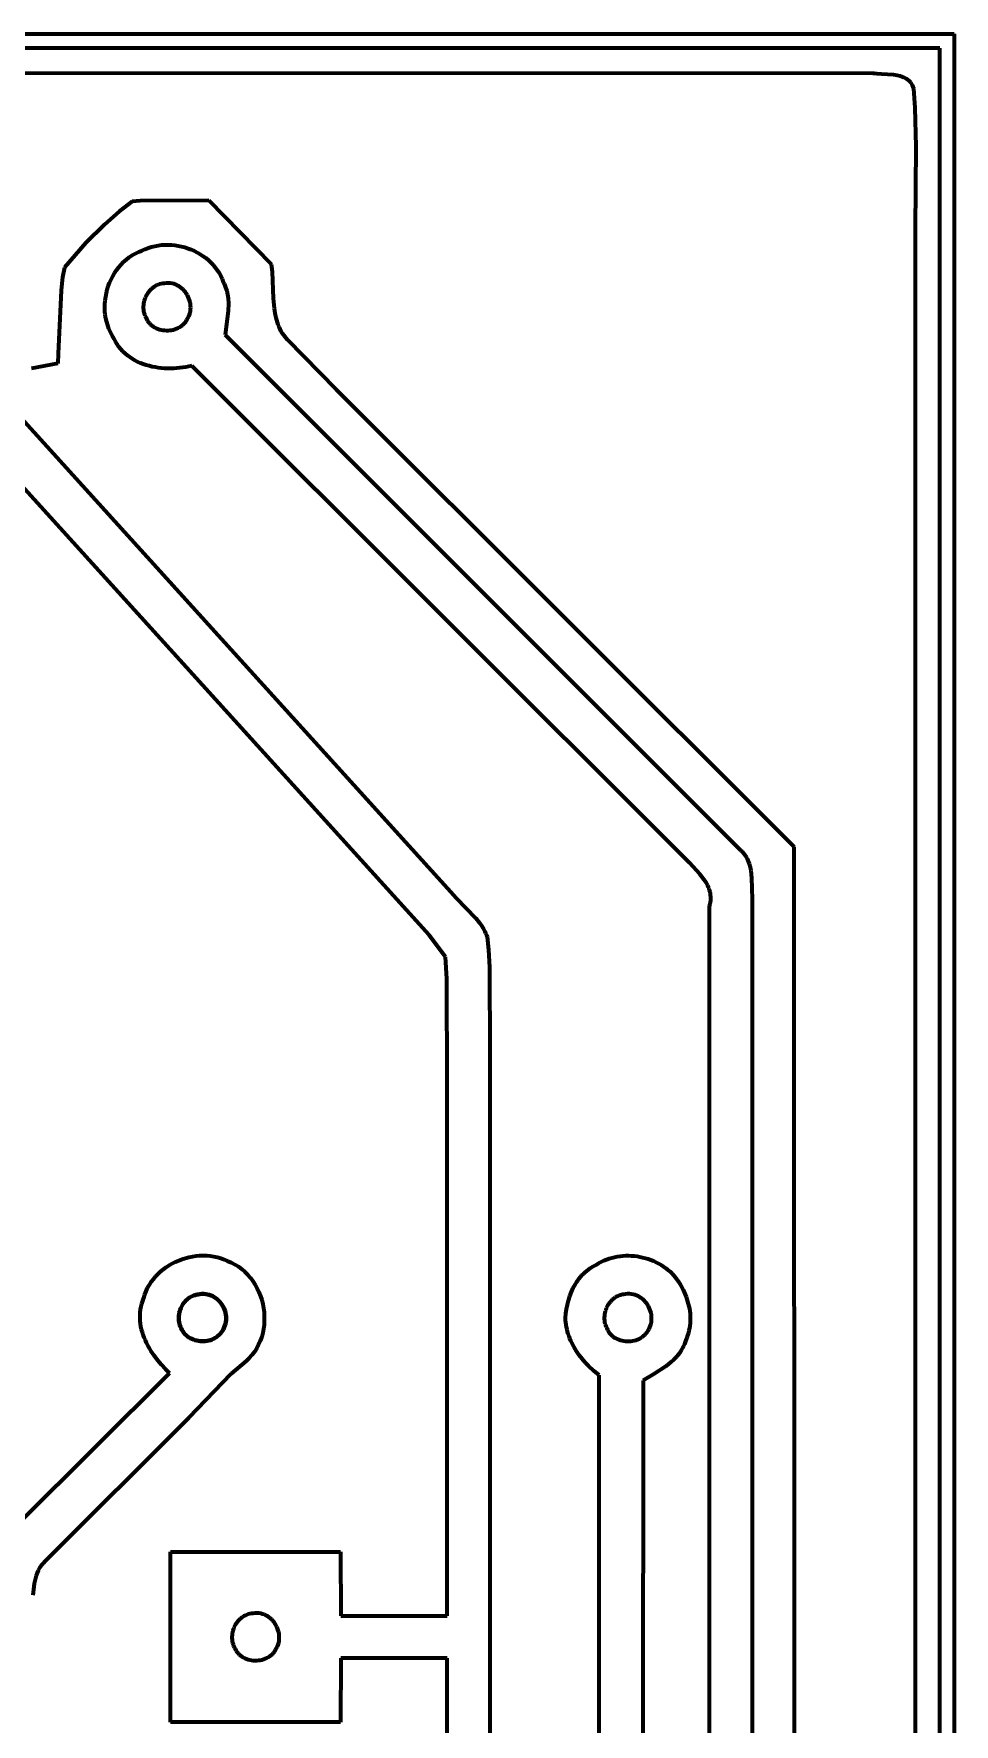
# Model space of a CAD drawing. Header units: millimetres. Extents: x 0.5 to 14.1, y 0 to 14.9.
# Drawn here: x 10.49 to 14.1, y 8.24 to 14.86 of the extents above; entities that cross this region are included whole.
import ezdxf

# ---------------------------------------------------------------- set-up
doc = ezdxf.new("R2010")
doc.units = ezdxf.units.MM
doc.layers.add('color#000000ff', color=7, linetype='CONTINUOUS', lineweight=100)
doc.layers.add('color#ffffffff', color=7, linetype='CONTINUOUS', lineweight=100)

msp = doc.modelspace()

# ---------------------------------------------------------------- linework, layer by layer
at = {"layer": 'color#000000ff'}
for p, q in [((0.5139, 14.8611), (14.0972, 14.8611)), ((14.0972, 14.8611), (14.0972, 0.0278)), ((14.0416, 14.8055), (0.5695, 14.8055)), ((14.0416, 0.0834), (14.0416, 14.8055)), ((9.7496, 14.7086), (13.7782, 14.7074)), ((13.7782, 14.7074), (13.7833, 14.7068)), ((13.7833, 14.7068), (13.7945, 14.7059)), ((13.7945, 14.7059), (13.813, 14.705)), ((13.813, 14.705), (13.8601, 14.7014)), ((13.8601, 14.7014), (13.8734, 14.6991)), ((13.8734, 14.6991), (13.8862, 14.6959)), ((13.8862, 14.6959), (13.8923, 14.6939)), ((13.8923, 14.6939), (13.8982, 14.6917)), ((13.8982, 14.6917), (13.9038, 14.6891)), ((13.9038, 14.6891), (13.9091, 14.6861)), ((13.9091, 14.6861), (13.9141, 14.6828)), ((13.9141, 14.6828), (13.9188, 14.6791)), ((13.9188, 14.6791), (13.923, 14.675)), ((13.923, 14.675), (13.9268, 14.6704)), ((13.9268, 14.6704), (13.9302, 14.6654)), ((13.9302, 14.6654), (13.9331, 14.6598)), ((13.9331, 14.6598), (13.9354, 14.6538)), ((13.9354, 14.6538), (13.9372, 14.6472)), ((13.9372, 14.6472), (13.9425, 14.5715)), ((13.9425, 14.5715), (13.9464, 14.4198)), ((9.4902, 14.407), (12.1263, 11.5012)), ((13.9464, 14.4198), (13.9447, 14.0972)), ((12.0405, 11.3318), (9.3514, 14.2962)), ((10.878, 14.2038), (10.8274, 14.1648)), ((10.9087, 14.2069), (10.878, 14.2038)), ((11.1776, 14.2086), (10.9087, 14.2069)), ((11.4234, 13.9573), (11.1776, 14.2086)), ((10.7694, 14.1144), (10.6964, 14.0423)), ((10.8274, 14.1648), (10.7694, 14.1144)), ((10.6964, 14.0423), (10.6122, 13.9461)), ((10.9795, 14.0325), (10.9925, 14.0342)), ((10.9925, 14.0342), (11.0056, 14.035)), ((11.0056, 14.035), (11.0188, 14.0352)), ((11.0188, 14.0352), (11.032, 14.0346)), ((11.032, 14.0346), (11.0451, 14.0332)), ((11.0451, 14.0332), (11.0582, 14.0312)), ((13.9447, 14.0972), (13.9442, 4.0972)), ((10.8344, 13.9579), (10.8443, 13.968)), ((10.8443, 13.968), (10.8549, 13.9774)), ((10.8549, 13.9774), (10.8661, 13.986)), ((10.8661, 13.986), (10.8779, 13.9939)), ((10.8779, 13.9939), (10.8904, 14.001)), ((10.8904, 14.001), (10.9034, 14.0072)), ((10.9034, 14.0072), (10.917, 14.0125)), ((10.917, 14.0125), (10.929, 14.0181)), ((10.929, 14.0181), (10.9413, 14.0229)), ((10.9413, 14.0229), (10.9538, 14.0269)), ((10.9538, 14.0269), (10.9665, 14.0301)), ((10.9665, 14.0301), (10.9795, 14.0325)), ((11.0582, 14.0312), (11.0712, 14.0285)), ((11.0712, 14.0285), (11.084, 14.025)), ((11.084, 14.025), (11.0966, 14.021)), ((11.0966, 14.021), (11.109, 14.0162)), ((11.109, 14.0162), (11.1211, 14.0108)), ((11.1211, 14.0108), (11.1329, 14.0048)), ((11.1329, 14.0048), (11.1443, 13.9982)), ((11.1443, 13.9982), (11.1553, 13.991)), ((11.1553, 13.991), (11.1659, 13.9832)), ((11.1659, 13.9832), (11.176, 13.9748)), ((11.176, 13.9748), (11.1856, 13.9658)), ((10.6054, 13.9079), (10.5991, 13.8565)), ((10.6122, 13.9461), (10.6054, 13.9079)), ((10.7951, 13.8993), (10.8015, 13.912)), ((10.8015, 13.912), (10.8087, 13.9242)), ((10.8087, 13.9242), (10.8166, 13.936)), ((10.8166, 13.936), (10.8252, 13.9472)), ((10.8252, 13.9472), (10.8344, 13.9579)), ((11.1856, 13.9658), (11.1946, 13.9563)), ((11.1946, 13.9563), (11.2031, 13.9463)), ((11.2031, 13.9463), (11.2108, 13.9357)), ((11.2108, 13.9357), (11.2179, 13.9246)), ((11.2179, 13.9246), (11.2243, 13.9131)), ((11.2243, 13.9131), (11.2299, 13.901)), ((11.2299, 13.901), (11.2347, 13.8885)), ((11.4248, 13.9481), (11.4234, 13.9573)), ((11.4269, 13.9295), (11.4248, 13.9481)), ((11.4317, 13.8241), (11.4269, 13.9295)), ((10.5991, 13.8565), (10.5882, 13.609)), ((10.7739, 13.8314), (10.7766, 13.8454)), ((10.7766, 13.8454), (10.7801, 13.8593)), ((10.7801, 13.8593), (10.7843, 13.8729)), ((10.7843, 13.8729), (10.7893, 13.8863)), ((10.7893, 13.8863), (10.7951, 13.8993)), ((10.9345, 13.8394), (10.9316, 13.834)), ((10.9377, 13.8446), (10.9345, 13.8394)), ((10.9412, 13.8495), (10.9377, 13.8446)), ((10.945, 13.8543), (10.9412, 13.8495)), ((10.9492, 13.8587), (10.945, 13.8543)), ((10.9536, 13.8629), (10.9492, 13.8587)), ((10.9582, 13.8668), (10.9536, 13.8629)), ((10.9632, 13.8703), (10.9582, 13.8668)), ((10.9684, 13.8735), (10.9632, 13.8703)), ((10.9738, 13.8763), (10.9684, 13.8735)), ((10.9794, 13.8787), (10.9738, 13.8763)), ((10.9853, 13.8806), (10.9794, 13.8787)), ((10.9914, 13.8822), (10.9853, 13.8806)), ((10.9977, 13.8832), (10.9914, 13.8822)), ((11.0041, 13.8838), (10.9977, 13.8832)), ((11.0119, 13.8847), (11.0041, 13.8838)), ((11.0194, 13.8848), (11.0119, 13.8847)), ((11.0268, 13.8843), (11.0194, 13.8848)), ((11.034, 13.8832), (11.0268, 13.8843)), ((11.0409, 13.8814), (11.034, 13.8832)), ((11.0476, 13.879), (11.0409, 13.8814)), ((11.0541, 13.8761), (11.0476, 13.879)), ((11.0602, 13.8727), (11.0541, 13.8761)), ((11.0661, 13.8688), (11.0602, 13.8727)), ((11.0716, 13.8644), (11.0661, 13.8688)), ((11.0769, 13.8597), (11.0716, 13.8644)), ((11.0817, 13.8545), (11.0769, 13.8597)), ((11.0862, 13.849), (11.0817, 13.8545)), ((11.0903, 13.8432), (11.0862, 13.849)), ((11.094, 13.8371), (11.0903, 13.8432)), ((11.0972, 13.8308), (11.094, 13.8371)), ((11.2347, 13.8885), (11.238, 13.8818)), ((11.238, 13.8818), (11.241, 13.875)), ((11.241, 13.875), (11.2436, 13.8681)), ((11.2436, 13.8681), (11.248, 13.8543)), ((11.248, 13.8543), (11.2512, 13.8403)), ((11.2512, 13.8403), (11.2533, 13.8261)), ((10.7706, 13.7887), (10.7709, 13.8029)), ((10.7711, 13.7744), (10.7706, 13.7887)), ((10.7709, 13.8029), (10.772, 13.8172)), ((10.7725, 13.7603), (10.7711, 13.7744)), ((10.772, 13.8172), (10.7739, 13.8314)), ((10.9215, 13.7989), (10.9212, 13.7928)), ((10.9212, 13.7928), (10.9212, 13.7867)), ((10.9212, 13.7867), (10.9217, 13.7806)), ((10.9223, 13.805), (10.9215, 13.7989)), ((10.9217, 13.7806), (10.9226, 13.7745)), ((10.9234, 13.811), (10.9223, 13.805)), ((10.9226, 13.7745), (10.9239, 13.7685)), ((10.9249, 13.8169), (10.9234, 13.811)), ((10.9239, 13.7685), (10.9257, 13.7625)), ((10.9268, 13.8228), (10.9249, 13.8169)), ((10.929, 13.8285), (10.9268, 13.8228)), ((10.9316, 13.834), (10.929, 13.8285)), ((11.1, 13.8242), (11.0972, 13.8308)), ((11.1024, 13.8175), (11.1, 13.8242)), ((11.1043, 13.8106), (11.1024, 13.8175)), ((11.1056, 13.8036), (11.1043, 13.8106)), ((11.1043, 13.7681), (11.1057, 13.7752)), ((11.1065, 13.7965), (11.1056, 13.8036)), ((11.1057, 13.7752), (11.1065, 13.7823)), ((11.1068, 13.7894), (11.1065, 13.7965)), ((11.1065, 13.7823), (11.1068, 13.7894)), ((11.2543, 13.7757), (11.2417, 13.6821)), ((11.2533, 13.8261), (11.2548, 13.8046)), ((11.2548, 13.8046), (11.2543, 13.7757)), ((11.4349, 13.786), (11.4317, 13.8241)), ((11.4377, 13.7673), (11.4349, 13.786)), ((10.7747, 13.7462), (10.7725, 13.7603)), ((10.7778, 13.7323), (10.7747, 13.7462)), ((10.7818, 13.7187), (10.7778, 13.7323)), ((10.7867, 13.7053), (10.7818, 13.7187)), ((10.7924, 13.6922), (10.7867, 13.7053)), ((10.9257, 13.7625), (10.9279, 13.7567)), ((10.9279, 13.7567), (10.9306, 13.7509)), ((10.9306, 13.7509), (10.9335, 13.7445)), ((10.9335, 13.7445), (10.937, 13.7385)), ((10.937, 13.7385), (10.9409, 13.7329)), ((10.9409, 13.7329), (10.9452, 13.7278)), ((10.9452, 13.7278), (10.9499, 13.723)), ((10.9499, 13.723), (10.955, 13.7187)), ((10.955, 13.7187), (10.9605, 13.7149)), ((10.9605, 13.7149), (10.9662, 13.7115)), ((10.9662, 13.7115), (10.9722, 13.7085)), ((10.9722, 13.7085), (10.9784, 13.7059)), ((10.9784, 13.7059), (10.9849, 13.7038)), ((10.9849, 13.7038), (10.9914, 13.7021)), ((11.0321, 13.7012), (11.0387, 13.7025)), ((11.0387, 13.7025), (11.0453, 13.7044)), ((11.0453, 13.7044), (11.0516, 13.7067)), ((11.0516, 13.7067), (11.0578, 13.7094)), ((11.0578, 13.7094), (11.0637, 13.7126)), ((11.0637, 13.7126), (11.0694, 13.7162)), ((11.0694, 13.7162), (11.0747, 13.7202)), ((11.0747, 13.7202), (11.0797, 13.7248)), ((11.0797, 13.7248), (11.0844, 13.7297)), ((11.0844, 13.7297), (11.0886, 13.7351)), ((11.0886, 13.7351), (11.0924, 13.741)), ((11.0924, 13.741), (11.0963, 13.7475)), ((11.0963, 13.7475), (11.0996, 13.7542)), ((11.0996, 13.7542), (11.1023, 13.7611)), ((11.1023, 13.7611), (11.1043, 13.7681)), ((11.4415, 13.7488), (11.4377, 13.7673)), ((11.4439, 13.7397), (11.4415, 13.7488)), ((11.4467, 13.7308), (11.4439, 13.7397)), ((11.4498, 13.7219), (11.4467, 13.7308)), ((11.4532, 13.7131), (11.4498, 13.7219)), ((11.4571, 13.7045), (11.4532, 13.7131)), ((11.4615, 13.696), (11.4571, 13.7045)), ((10.7991, 13.6795), (10.7924, 13.6922)), ((10.8068, 13.6673), (10.7991, 13.6795)), ((10.8125, 13.6561), (10.8068, 13.6673)), ((10.8189, 13.6455), (10.8125, 13.6561)), ((10.8258, 13.6356), (10.8189, 13.6455)), ((10.9914, 13.7021), (10.9981, 13.7008)), ((10.9981, 13.7008), (11.0049, 13.7)), ((11.0049, 13.7), (11.0117, 13.6996)), ((11.0117, 13.6996), (11.0185, 13.6997)), ((11.0185, 13.6997), (11.0253, 13.7002)), ((11.0253, 13.7002), (11.0321, 13.7012)), ((11.2417, 13.6821), (13.2613, 11.6636)), ((11.4663, 13.6877), (11.4615, 13.696)), ((11.4861, 13.6632), (11.4663, 13.6877)), ((11.6767, 13.4684), (11.4861, 13.6632)), ((10.586, 13.57), (10.484, 13.551)), ((10.5882, 13.609), (10.586, 13.57)), ((10.8334, 13.6262), (10.8258, 13.6356)), ((10.8414, 13.6175), (10.8334, 13.6262)), ((10.8499, 13.6093), (10.8414, 13.6175)), ((10.8589, 13.6017), (10.8499, 13.6093)), ((10.8684, 13.5947), (10.8589, 13.6017)), ((10.8782, 13.5882), (10.8684, 13.5947)), ((10.8884, 13.5823), (10.8782, 13.5882)), ((10.8989, 13.5769), (10.8884, 13.5823)), ((10.9098, 13.572), (10.8989, 13.5769)), ((10.9209, 13.5677), (10.9098, 13.572)), ((10.9323, 13.5638), (10.9209, 13.5677)), ((10.9438, 13.5605), (10.9323, 13.5638)), ((10.9556, 13.5576), (10.9438, 13.5605)), ((10.9675, 13.5553), (10.9556, 13.5576)), ((10.9796, 13.5534), (10.9675, 13.5553)), ((10.9917, 13.5519), (10.9796, 13.5534)), ((11.0039, 13.5509), (10.9917, 13.5519)), ((11.0162, 13.5504), (11.0039, 13.5509)), ((11.0284, 13.5503), (11.0162, 13.5504)), ((11.0406, 13.5506), (11.0284, 13.5503)), ((11.0527, 13.5513), (11.0406, 13.5506)), ((11.0648, 13.5525), (11.0527, 13.5513)), ((11.0767, 13.554), (11.0648, 13.5525)), ((11.0885, 13.5559), (11.0767, 13.554)), ((11.1001, 13.5582), (11.0885, 13.5559)), ((11.1114, 13.5609), (11.1001, 13.5582)), ((13.06, 11.6152), (11.1114, 13.5609)), ((13.4706, 11.6774), (11.6767, 13.4684)), ((13.2613, 11.6636), (13.2666, 11.6585)), ((13.2666, 11.6585), (13.2714, 11.6532)), ((13.2714, 11.6532), (13.2758, 11.6477)), ((13.4724, 3.8329), (13.4706, 11.6774)), ((13.1015, 11.5701), (13.06, 11.6152)), ((13.2758, 11.6477), (13.2797, 11.642)), ((13.2797, 11.642), (13.2833, 11.6361)), ((13.2833, 11.6361), (13.2865, 11.6301)), ((13.2865, 11.6301), (13.2893, 11.6239)), ((13.2893, 11.6239), (13.2918, 11.6177)), ((13.2918, 11.6177), (13.294, 11.6112)), ((13.294, 11.6112), (13.2976, 11.5981)), ((13.2976, 11.5981), (13.3002, 11.5845)), ((13.3002, 11.5845), (13.3031, 11.5566)), ((13.1183, 11.5487), (13.1015, 11.5701)), ((13.1256, 11.5375), (13.1183, 11.5487)), ((13.132, 11.5258), (13.1256, 11.5375)), ((13.1348, 11.5199), (13.132, 11.5258)), ((13.1372, 11.5138), (13.1348, 11.5199)), ((13.3031, 11.5566), (13.306, 11.4727)), ((12.1263, 11.5012), (12.1464, 11.4775)), ((12.1464, 11.4775), (12.2236, 11.3978)), ((13.1393, 11.5076), (13.1372, 11.5138)), ((13.1392, 11.4452), (13.1412, 11.4528)), ((13.1411, 11.5012), (13.1393, 11.5076)), ((13.1424, 11.4948), (13.1411, 11.5012)), ((13.1412, 11.4528), (13.1427, 11.4602)), ((13.1434, 11.4881), (13.1424, 11.4948)), ((13.1427, 11.4602), (13.1436, 11.4674)), ((13.1439, 11.4814), (13.1434, 11.4881)), ((13.1436, 11.4674), (13.144, 11.4745)), ((13.144, 11.4745), (13.1439, 11.4814)), ((13.306, 11.4727), (13.3056, 3.7634)), ((12.2236, 11.3978), (12.2383, 11.3794)), ((13.1393, 3.7357), (13.1392, 11.4452)), ((12.1051, 11.2465), (12.0405, 11.3318)), ((12.2383, 11.3794), (12.2471, 11.3666)), ((12.2471, 11.3666), (12.2551, 11.3532)), ((12.2551, 11.3532), (12.2587, 11.3463)), ((12.2587, 11.3463), (12.262, 11.3392)), ((12.262, 11.3392), (12.2651, 11.3319)), ((12.2651, 11.3319), (12.2678, 11.3244)), ((12.2678, 11.3244), (12.273, 11.2738)), ((12.273, 11.2738), (12.2773, 11.2063)), ((12.1106, 11.1611), (12.1051, 11.2465)), ((12.2773, 11.2063), (12.2781, 10.8672)), ((12.1114, 10.75), (12.1106, 11.1611)), ((12.2781, 10.8672), (12.2783, 10.8333)), ((12.2783, 10.8333), (12.278, 7.4305)), ((12.1111, 8.6663), (12.1114, 10.75)), ((11.0603, 10.058), (11.0734, 10.0629)), ((11.0734, 10.0629), (11.0868, 10.0671)), ((11.0868, 10.0671), (11.1004, 10.0706)), ((11.1004, 10.0706), (11.1141, 10.0733)), ((11.1141, 10.0733), (11.1279, 10.0753)), ((11.1279, 10.0753), (11.1419, 10.0765)), ((11.1419, 10.0765), (11.1558, 10.0769)), ((11.1558, 10.0769), (11.1697, 10.0765)), ((11.1697, 10.0765), (11.1836, 10.0752)), ((11.1836, 10.0752), (11.1973, 10.0732)), ((11.1973, 10.0732), (11.2109, 10.0702)), ((11.2109, 10.0702), (11.2243, 10.0664)), ((11.2243, 10.0664), (11.2374, 10.0617)), ((11.2374, 10.0617), (11.2503, 10.0561)), ((12.7349, 10.0612), (12.7454, 10.065)), ((12.7454, 10.065), (12.756, 10.0682)), ((12.756, 10.0682), (12.7667, 10.0709)), ((12.7667, 10.0709), (12.7776, 10.0731)), ((12.7776, 10.0731), (12.7886, 10.0747)), ((12.7886, 10.0747), (12.7996, 10.0759)), ((12.7996, 10.0759), (12.8107, 10.0765)), ((12.8107, 10.0765), (12.8218, 10.0766)), ((12.8218, 10.0766), (12.8329, 10.0762)), ((12.8329, 10.0762), (12.8439, 10.0753)), ((12.8439, 10.0753), (12.855, 10.0739)), ((12.855, 10.0739), (12.866, 10.072)), ((12.866, 10.072), (12.8769, 10.0696)), ((12.8769, 10.0696), (12.8876, 10.0668)), ((12.8876, 10.0668), (12.8983, 10.0635)), ((12.8983, 10.0635), (12.9088, 10.0598)), ((10.9695, 9.9952), (10.9791, 10.0052)), ((10.9791, 10.0052), (10.9892, 10.0146)), ((10.9892, 10.0146), (10.9999, 10.0234)), ((10.9999, 10.0234), (11.0111, 10.0316)), ((11.0111, 10.0316), (11.0228, 10.0392)), ((11.0228, 10.0392), (11.0349, 10.0461)), ((11.0349, 10.0461), (11.0474, 10.0524)), ((11.0474, 10.0524), (11.0603, 10.058)), ((11.2503, 10.0561), (11.2656, 10.0497)), ((11.2656, 10.0497), (11.2802, 10.0421)), ((11.2802, 10.0421), (11.294, 10.0334)), ((11.294, 10.0334), (11.307, 10.0237)), ((11.307, 10.0237), (11.3192, 10.0131)), ((11.3192, 10.0131), (11.3305, 10.0016)), ((11.3305, 10.0016), (11.341, 9.9893)), ((12.6337, 9.9933), (12.6394, 9.9997)), ((12.6394, 9.9997), (12.6454, 10.0059)), ((12.6454, 10.0059), (12.6516, 10.0118)), ((12.6516, 10.0118), (12.6581, 10.0174)), ((12.6581, 10.0174), (12.6649, 10.0227)), ((12.6649, 10.0227), (12.672, 10.0276)), ((12.672, 10.0276), (12.6794, 10.0323)), ((12.6794, 10.0323), (12.6871, 10.0366)), ((12.6871, 10.0366), (12.695, 10.0405)), ((12.695, 10.0405), (12.7047, 10.0465)), ((12.7047, 10.0465), (12.7145, 10.052)), ((12.7145, 10.052), (12.7246, 10.0569)), ((12.7246, 10.0569), (12.7349, 10.0612)), ((12.9088, 10.0598), (12.9191, 10.0556)), ((12.9191, 10.0556), (12.9293, 10.051)), ((12.9293, 10.051), (12.9392, 10.0459)), ((12.9392, 10.0459), (12.9489, 10.0404)), ((12.9489, 10.0404), (12.9583, 10.0345)), ((12.9583, 10.0345), (12.9674, 10.0281)), ((12.9674, 10.0281), (12.9763, 10.0214)), ((12.9763, 10.0214), (12.9848, 10.0142)), ((12.9848, 10.0142), (12.9929, 10.0066)), ((12.9929, 10.0066), (13.0049, 9.9917)), ((10.9275, 9.9242), (10.9324, 9.9373)), ((10.9324, 9.9373), (10.9383, 9.9499)), ((10.9383, 9.9499), (10.945, 9.962)), ((10.945, 9.962), (10.9524, 9.9736)), ((10.9524, 9.9736), (10.9606, 9.9847)), ((10.9606, 9.9847), (10.9695, 9.9952)), ((11.341, 9.9893), (11.3506, 9.9762)), ((11.3506, 9.9762), (11.3593, 9.9626)), ((11.3593, 9.9626), (11.3671, 9.9483)), ((11.3671, 9.9483), (11.374, 9.9335)), ((11.374, 9.9335), (11.38, 9.9183)), ((12.5919, 9.9181), (12.5982, 9.9344)), ((12.5982, 9.9344), (12.6055, 9.9501)), ((12.6055, 9.9501), (12.6095, 9.9578)), ((12.6095, 9.9578), (12.6138, 9.9653)), ((12.6138, 9.9653), (12.6184, 9.9726)), ((12.6184, 9.9726), (12.6232, 9.9797)), ((12.6232, 9.9797), (12.6284, 9.9866)), ((12.6284, 9.9866), (12.6337, 9.9933)), ((13.0049, 9.9917), (13.016, 9.9759)), ((13.016, 9.9759), (13.0262, 9.9594)), ((13.0262, 9.9594), (13.0354, 9.9422)), ((13.0354, 9.9422), (13.0395, 9.9335)), ((13.0395, 9.9335), (13.0434, 9.9245)), ((10.9091, 9.8541), (10.9104, 9.8654)), ((10.9104, 9.8654), (10.9125, 9.8767)), ((10.9125, 9.8767), (10.9154, 9.888)), ((10.9154, 9.888), (10.919, 9.8994)), ((10.919, 9.8994), (10.9234, 9.9107)), ((10.9234, 9.9107), (10.9275, 9.9242)), ((11.0657, 9.8645), (11.0638, 9.8586)), ((11.0679, 9.8702), (11.0657, 9.8645)), ((11.0704, 9.8757), (11.0679, 9.8702)), ((11.0733, 9.8811), (11.0704, 9.8757)), ((11.0766, 9.8863), (11.0733, 9.8811)), ((11.0801, 9.8912), (11.0766, 9.8863)), ((11.0839, 9.8959), (11.0801, 9.8912)), ((11.088, 9.9004), (11.0839, 9.8959)), ((11.0925, 9.9046), (11.088, 9.9004)), ((11.0971, 9.9084), (11.0925, 9.9046)), ((11.1021, 9.912), (11.0971, 9.9084)), ((11.1072, 9.9151), (11.1021, 9.912)), ((11.1127, 9.9179), (11.1072, 9.9151)), ((11.1183, 9.9203), (11.1127, 9.9179)), ((11.1242, 9.9223), (11.1183, 9.9203)), ((11.1303, 9.9238), (11.1242, 9.9223)), ((11.1365, 9.9249), (11.1303, 9.9238)), ((11.143, 9.9255), (11.1365, 9.9249)), ((11.1508, 9.9263), (11.143, 9.9255)), ((11.1583, 9.9265), (11.1508, 9.9263)), ((11.1657, 9.926), (11.1583, 9.9265)), ((11.1729, 9.9248), (11.1657, 9.926)), ((11.1798, 9.9231), (11.1729, 9.9248)), ((11.1865, 9.9207), (11.1798, 9.9231)), ((11.193, 9.9178), (11.1865, 9.9207)), ((11.1991, 9.9144), (11.193, 9.9178)), ((11.205, 9.9105), (11.1991, 9.9144)), ((11.2105, 9.9061), (11.205, 9.9105)), ((11.2157, 9.9013), (11.2105, 9.9061)), ((11.2206, 9.8962), (11.2157, 9.9013)), ((11.2251, 9.8907), (11.2206, 9.8962)), ((11.2292, 9.8849), (11.2251, 9.8907)), ((11.2329, 9.8788), (11.2292, 9.8849)), ((11.2361, 9.8725), (11.2329, 9.8788)), ((11.2389, 9.8659), (11.2361, 9.8725)), ((11.2413, 9.8592), (11.2389, 9.8659)), ((11.38, 9.9183), (11.385, 9.9028)), ((11.385, 9.9028), (11.389, 9.8869)), ((11.389, 9.8869), (11.3921, 9.8708)), ((11.3921, 9.8708), (11.3942, 9.8546)), ((12.5764, 9.8504), (12.5789, 9.8674)), ((12.5789, 9.8674), (12.5822, 9.8845)), ((12.5822, 9.8845), (12.5866, 9.9014)), ((12.5866, 9.9014), (12.5919, 9.9181)), ((12.7323, 9.8645), (12.7305, 9.8586)), ((12.7345, 9.8702), (12.7323, 9.8645)), ((12.7371, 9.8757), (12.7345, 9.8702)), ((12.74, 9.8811), (12.7371, 9.8757)), ((12.7432, 9.8863), (12.74, 9.8811)), ((12.7468, 9.8912), (12.7432, 9.8863)), ((12.7506, 9.8959), (12.7468, 9.8912)), ((12.7547, 9.9004), (12.7506, 9.8959)), ((12.7591, 9.9046), (12.7547, 9.9004)), ((12.7638, 9.9084), (12.7591, 9.9046)), ((12.7687, 9.912), (12.7638, 9.9084)), ((12.7739, 9.9151), (12.7687, 9.912)), ((12.7793, 9.9179), (12.7739, 9.9151)), ((12.785, 9.9203), (12.7793, 9.9179)), ((12.7909, 9.9223), (12.785, 9.9203)), ((12.7969, 9.9238), (12.7909, 9.9223)), ((12.8032, 9.9249), (12.7969, 9.9238)), ((12.8097, 9.9255), (12.8032, 9.9249)), ((12.8174, 9.9263), (12.8097, 9.9255)), ((12.825, 9.9265), (12.8174, 9.9263)), ((12.8324, 9.926), (12.825, 9.9265)), ((12.8395, 9.9248), (12.8324, 9.926)), ((12.8465, 9.9231), (12.8395, 9.9248)), ((12.8532, 9.9207), (12.8465, 9.9231)), ((12.8596, 9.9178), (12.8532, 9.9207)), ((12.8658, 9.9144), (12.8596, 9.9178)), ((12.8717, 9.9105), (12.8658, 9.9144)), ((12.8772, 9.9061), (12.8717, 9.9105)), ((12.8824, 9.9013), (12.8772, 9.9061)), ((12.8873, 9.8962), (12.8824, 9.9013)), ((12.8917, 9.8907), (12.8873, 9.8962)), ((12.8958, 9.8849), (12.8917, 9.8907)), ((12.8995, 9.8788), (12.8958, 9.8849)), ((12.9028, 9.8725), (12.8995, 9.8788)), ((12.9056, 9.8659), (12.9028, 9.8725)), ((12.9079, 9.8592), (12.9056, 9.8659)), ((13.0434, 9.9245), (13.047, 9.9155)), ((13.047, 9.9155), (13.0502, 9.9064)), ((13.0502, 9.9064), (13.0532, 9.8972)), ((13.0532, 9.8972), (13.0557, 9.8879)), ((13.0557, 9.8879), (13.058, 9.8785)), ((13.058, 9.8785), (13.0599, 9.869)), ((13.0599, 9.869), (13.0614, 9.8595)), ((10.9084, 9.8429), (10.9091, 9.8541)), ((10.9084, 9.8317), (10.9084, 9.8429)), ((10.9091, 9.8206), (10.9084, 9.8317)), ((10.9104, 9.8095), (10.9091, 9.8206)), ((10.9122, 9.7985), (10.9104, 9.8095)), ((10.9147, 9.7876), (10.9122, 9.7985)), ((11.0604, 9.8406), (11.0601, 9.8345)), ((11.0601, 9.8345), (11.0601, 9.8284)), ((11.0601, 9.8284), (11.0606, 9.8222)), ((11.0612, 9.8467), (11.0604, 9.8406)), ((11.0606, 9.8222), (11.0615, 9.8162)), ((11.0623, 9.8527), (11.0612, 9.8467)), ((11.0615, 9.8162), (11.0628, 9.8101)), ((11.0638, 9.8586), (11.0623, 9.8527)), ((11.0628, 9.8101), (11.0646, 9.8042)), ((11.0646, 9.8042), (11.0668, 9.7983)), ((11.0668, 9.7983), (11.0695, 9.7926)), ((11.2385, 9.7959), (11.2412, 9.8028)), ((11.2412, 9.8028), (11.2432, 9.8098)), ((11.2432, 9.8523), (11.2413, 9.8592)), ((11.2445, 9.8453), (11.2432, 9.8523)), ((11.2432, 9.8098), (11.2446, 9.8168)), ((11.2454, 9.8382), (11.2445, 9.8453)), ((11.2446, 9.8168), (11.2454, 9.8239)), ((11.2457, 9.8311), (11.2454, 9.8382)), ((11.2454, 9.8239), (11.2457, 9.8311)), ((11.3943, 9.8058), (11.3922, 9.7897)), ((11.3942, 9.8546), (11.3952, 9.8383)), ((11.3953, 9.822), (11.3943, 9.8058)), ((11.3952, 9.8383), (11.3953, 9.822)), ((12.5749, 9.8334), (12.5764, 9.8504)), ((12.5753, 9.824), (12.5749, 9.8334)), ((12.5762, 9.8146), (12.5753, 9.824)), ((12.5774, 9.8054), (12.5762, 9.8146)), ((12.579, 9.7962), (12.5774, 9.8054)), ((12.7271, 9.8406), (12.7267, 9.8345)), ((12.7267, 9.8345), (12.7268, 9.8284)), ((12.7268, 9.8284), (12.7272, 9.8222)), ((12.7278, 9.8467), (12.7271, 9.8406)), ((12.7272, 9.8222), (12.7281, 9.8162)), ((12.7289, 9.8527), (12.7278, 9.8467)), ((12.7281, 9.8162), (12.7295, 9.8101)), ((12.7305, 9.8586), (12.7289, 9.8527)), ((12.7295, 9.8101), (12.7312, 9.8042)), ((12.7312, 9.8042), (12.7335, 9.7983)), ((12.7335, 9.7983), (12.7362, 9.7926)), ((12.9052, 9.7959), (12.9078, 9.8028)), ((12.9078, 9.8028), (12.9099, 9.8098)), ((12.9098, 9.8523), (12.9079, 9.8592)), ((12.9112, 9.8453), (12.9098, 9.8523)), ((12.9099, 9.8098), (12.9113, 9.8168)), ((12.912, 9.8382), (12.9112, 9.8453)), ((12.9113, 9.8168), (12.9121, 9.8239)), ((12.9123, 9.8311), (12.912, 9.8382)), ((12.9121, 9.8239), (12.9123, 9.8311)), ((13.0619, 9.8022), (13.0604, 9.7926)), ((13.0614, 9.8595), (13.0625, 9.85)), ((13.0628, 9.8117), (13.0619, 9.8022)), ((13.0625, 9.85), (13.0632, 9.8405)), ((13.0634, 9.8213), (13.0628, 9.8117)), ((13.0632, 9.8405), (13.0635, 9.8309)), ((13.0635, 9.8309), (13.0634, 9.8213)), ((10.9176, 9.7767), (10.9147, 9.7876)), ((10.9211, 9.766), (10.9176, 9.7767)), ((10.9251, 9.7554), (10.9211, 9.766)), ((10.9295, 9.7449), (10.9251, 9.7554)), ((10.9344, 9.7345), (10.9295, 9.7449)), ((10.9396, 9.7243), (10.9344, 9.7345)), ((11.0695, 9.7926), (11.0724, 9.7862)), ((11.0724, 9.7862), (11.0759, 9.7802)), ((11.0759, 9.7802), (11.0798, 9.7746)), ((11.0798, 9.7746), (11.0841, 9.7694)), ((11.0841, 9.7694), (11.0888, 9.7647)), ((11.0888, 9.7647), (11.0939, 9.7604)), ((11.0939, 9.7604), (11.0994, 9.7566)), ((11.0994, 9.7566), (11.1051, 9.7531)), ((11.1051, 9.7531), (11.1111, 9.7501)), ((11.1111, 9.7501), (11.1173, 9.7476)), ((11.1173, 9.7476), (11.1237, 9.7454)), ((11.1237, 9.7454), (11.1303, 9.7438)), ((11.1303, 9.7438), (11.137, 9.7425)), ((11.137, 9.7425), (11.1438, 9.7417)), ((11.1438, 9.7417), (11.1506, 9.7413)), ((11.1506, 9.7413), (11.1574, 9.7414)), ((11.1574, 9.7414), (11.1642, 9.7419)), ((11.1642, 9.7419), (11.171, 9.7428)), ((11.171, 9.7428), (11.1776, 9.7442)), ((11.1776, 9.7442), (11.1842, 9.7461)), ((11.1842, 9.7461), (11.1905, 9.7483)), ((11.1905, 9.7483), (11.1967, 9.7511)), ((11.1967, 9.7511), (11.2026, 9.7542)), ((11.2026, 9.7542), (11.2083, 9.7578)), ((11.2083, 9.7578), (11.2136, 9.7619)), ((11.2136, 9.7619), (11.2186, 9.7664)), ((11.2186, 9.7664), (11.2233, 9.7714)), ((11.2233, 9.7714), (11.2275, 9.7768)), ((11.2275, 9.7768), (11.2313, 9.7827)), ((11.2313, 9.7827), (11.2352, 9.7892)), ((11.2352, 9.7892), (11.2385, 9.7959)), ((11.3796, 9.743), (11.3731, 9.7282)), ((11.3849, 9.7582), (11.3796, 9.743)), ((11.3891, 9.7738), (11.3849, 9.7582)), ((11.3922, 9.7897), (11.3891, 9.7738)), ((12.5809, 9.7871), (12.579, 9.7962)), ((12.5832, 9.7782), (12.5809, 9.7871)), ((12.5859, 9.7693), (12.5832, 9.7782)), ((12.5889, 9.7606), (12.5859, 9.7693)), ((12.5921, 9.752), (12.5889, 9.7606)), ((12.5957, 9.7435), (12.5921, 9.752)), ((12.5996, 9.7351), (12.5957, 9.7435)), ((12.6082, 9.7187), (12.5996, 9.7351)), ((12.7362, 9.7926), (12.7391, 9.7862)), ((12.7391, 9.7862), (12.7425, 9.7802)), ((12.7425, 9.7802), (12.7464, 9.7746)), ((12.7464, 9.7746), (12.7508, 9.7694)), ((12.7508, 9.7694), (12.7555, 9.7647)), ((12.7555, 9.7647), (12.7606, 9.7604)), ((12.7606, 9.7604), (12.766, 9.7566)), ((12.766, 9.7566), (12.7718, 9.7531)), ((12.7718, 9.7531), (12.7778, 9.7501)), ((12.7778, 9.7501), (12.784, 9.7476)), ((12.784, 9.7476), (12.7904, 9.7454)), ((12.7904, 9.7454), (12.797, 9.7438)), ((12.797, 9.7438), (12.8037, 9.7425)), ((12.8037, 9.7425), (12.8104, 9.7417)), ((12.8104, 9.7417), (12.8172, 9.7413)), ((12.8172, 9.7413), (12.8241, 9.7414)), ((12.8241, 9.7414), (12.8309, 9.7419)), ((12.8309, 9.7419), (12.8376, 9.7428)), ((12.8376, 9.7428), (12.8443, 9.7442)), ((12.8443, 9.7442), (12.8508, 9.7461)), ((12.8508, 9.7461), (12.8572, 9.7483)), ((12.8572, 9.7483), (12.8633, 9.7511)), ((12.8633, 9.7511), (12.8693, 9.7542)), ((12.8693, 9.7542), (12.8749, 9.7578)), ((12.8749, 9.7578), (12.8803, 9.7619)), ((12.8803, 9.7619), (12.8853, 9.7664)), ((12.8853, 9.7664), (12.8899, 9.7714)), ((12.8899, 9.7714), (12.8941, 9.7768)), ((12.8941, 9.7768), (12.8979, 9.7827)), ((12.8979, 9.7827), (12.9019, 9.7892)), ((12.9019, 9.7892), (12.9052, 9.7959)), ((13.0434, 9.7377), (13.0405, 9.7299)), ((13.046, 9.7458), (13.0434, 9.7377)), ((13.0499, 9.755), (13.046, 9.7458)), ((13.0532, 9.7643), (13.0499, 9.755)), ((13.0561, 9.7737), (13.0532, 9.7643)), ((13.0585, 9.7831), (13.0561, 9.7737)), ((13.0604, 9.7926), (13.0585, 9.7831)), ((10.9452, 9.7142), (10.9396, 9.7243)), ((10.9512, 9.7043), (10.9452, 9.7142)), ((10.9575, 9.6945), (10.9512, 9.7043)), ((10.9641, 9.6849), (10.9575, 9.6945)), ((10.978, 9.6663), (10.9641, 9.6849)), ((10.9927, 9.6485), (10.978, 9.6663)), ((11.3359, 9.6748), (11.3237, 9.6632)), ((11.347, 9.6871), (11.3359, 9.6748)), ((11.3569, 9.7002), (11.347, 9.6871)), ((11.3656, 9.7139), (11.3569, 9.7002)), ((11.3731, 9.7282), (11.3656, 9.7139)), ((12.6178, 9.7028), (12.6082, 9.7187)), ((12.6284, 9.6874), (12.6178, 9.7028)), ((12.6399, 9.6726), (12.6284, 9.6874)), ((12.6521, 9.6585), (12.6399, 9.6726)), ((12.9997, 9.6704), (12.9879, 9.6594)), ((13.0107, 9.6821), (12.9997, 9.6704)), ((13.0158, 9.6883), (13.0107, 9.6821)), ((13.0207, 9.6946), (13.0158, 9.6883)), ((13.0253, 9.7012), (13.0207, 9.6946)), ((13.0296, 9.708), (13.0253, 9.7012)), ((13.0335, 9.7151), (13.0296, 9.708)), ((13.0372, 9.7224), (13.0335, 9.7151)), ((13.0405, 9.7299), (13.0372, 9.7224)), ((10.438, 9.0327), (11.0239, 9.6157)), ((11.0081, 9.6316), (10.9927, 9.6485)), ((11.0239, 9.6157), (11.0081, 9.6316)), ((11.266, 9.6136), (11.1001, 9.4416)), ((11.3237, 9.6632), (11.266, 9.6136)), ((12.665, 9.6449), (12.6521, 9.6585)), ((12.6855, 9.6258), (12.665, 9.6449)), ((12.707, 9.6083), (12.6855, 9.6258)), ((12.7084, 2.3884), (12.707, 9.6083)), ((12.9208, 9.6124), (12.8789, 9.5881)), ((12.9689, 9.644), (12.9208, 9.6124)), ((12.9879, 9.6594), (12.9689, 9.644)), ((12.8789, 9.5881), (12.8754, 2.7295)), ((11.1001, 9.4416), (10.5367, 8.8795)), ((10.5286, 8.8713), (10.5215, 8.8626)), ((10.5367, 8.8795), (10.5286, 8.8713)), ((11.0278, 8.25), (11.0278, 8.9167)), ((11.0278, 8.9167), (11.6939, 8.9166)), ((11.6939, 8.9166), (11.6949, 8.6663)), ((10.4988, 8.8136), (10.4962, 8.8029)), ((10.5019, 8.824), (10.4988, 8.8136)), ((10.5056, 8.8342), (10.5019, 8.824)), ((10.5101, 8.844), (10.5056, 8.8342)), ((10.5153, 8.8535), (10.5101, 8.844)), ((10.5215, 8.8626), (10.5153, 8.8535)), ((10.4925, 8.781), (10.489, 8.7471)), ((10.4942, 8.792), (10.4925, 8.781)), ((10.4962, 8.8029), (10.4942, 8.792)), ((11.3325, 8.6723), (11.3267, 8.6703)), ((11.3386, 8.6738), (11.3325, 8.6723)), ((11.3449, 8.6749), (11.3386, 8.6738)), ((11.3513, 8.6755), (11.3449, 8.6749)), ((11.3591, 8.6764), (11.3513, 8.6755)), ((11.3667, 8.6765), (11.3591, 8.6764)), ((11.374, 8.676), (11.3667, 8.6765)), ((11.3812, 8.6748), (11.374, 8.676)), ((11.3882, 8.6731), (11.3812, 8.6748)), ((11.3949, 8.6707), (11.3882, 8.6731)), ((11.2721, 8.6086), (11.2706, 8.6027)), ((11.274, 8.6145), (11.2721, 8.6086)), ((11.2762, 8.6202), (11.274, 8.6145)), ((11.2788, 8.6257), (11.2762, 8.6202)), ((11.2817, 8.6311), (11.2788, 8.6257)), ((11.2849, 8.6363), (11.2817, 8.6311)), ((11.2884, 8.6412), (11.2849, 8.6363)), ((11.2923, 8.6459), (11.2884, 8.6412)), ((11.2964, 8.6504), (11.2923, 8.6459)), ((11.3008, 8.6546), (11.2964, 8.6504)), ((11.3055, 8.6584), (11.3008, 8.6546)), ((11.3104, 8.662), (11.3055, 8.6584)), ((11.3156, 8.6651), (11.3104, 8.662)), ((11.321, 8.6679), (11.3156, 8.6651)), ((11.3267, 8.6703), (11.321, 8.6679)), ((11.4013, 8.6678), (11.3949, 8.6707)), ((11.4075, 8.6644), (11.4013, 8.6678)), ((11.4133, 8.6605), (11.4075, 8.6644)), ((11.4189, 8.6561), (11.4133, 8.6605)), ((11.4241, 8.6513), (11.4189, 8.6561)), ((11.4289, 8.6462), (11.4241, 8.6513)), ((11.4334, 8.6407), (11.4289, 8.6462)), ((11.4375, 8.6349), (11.4334, 8.6407)), ((11.4412, 8.6288), (11.4375, 8.6349)), ((11.4445, 8.6225), (11.4412, 8.6288)), ((11.4473, 8.6159), (11.4445, 8.6225)), ((11.4496, 8.6092), (11.4473, 8.6159)), ((11.4515, 8.6023), (11.4496, 8.6092)), ((11.6949, 8.6663), (12.1111, 8.6663)), ((11.2687, 8.5906), (11.2684, 8.5845)), ((11.2684, 8.5845), (11.2684, 8.5784)), ((11.2684, 8.5784), (11.2689, 8.5722)), ((11.2695, 8.5967), (11.2687, 8.5906)), ((11.2689, 8.5722), (11.2698, 8.5662)), ((11.2706, 8.6027), (11.2695, 8.5967)), ((11.2698, 8.5662), (11.2711, 8.5601)), ((11.2711, 8.5601), (11.2729, 8.5542)), ((11.2729, 8.5542), (11.2751, 8.5483)), ((11.2751, 8.5483), (11.2778, 8.5426)), ((11.2778, 8.5426), (11.2808, 8.5362)), ((11.4396, 8.5327), (11.4436, 8.5392)), ((11.4436, 8.5392), (11.4469, 8.5459)), ((11.4469, 8.5459), (11.4495, 8.5528)), ((11.4495, 8.5528), (11.4515, 8.5598)), ((11.4529, 8.5953), (11.4515, 8.6023)), ((11.4515, 8.5598), (11.4529, 8.5668)), ((11.4537, 8.5882), (11.4529, 8.5953)), ((11.4529, 8.5668), (11.4538, 8.5739)), ((11.454, 8.5811), (11.4537, 8.5882)), ((11.4538, 8.5739), (11.454, 8.5811)), ((11.2808, 8.5362), (11.2842, 8.5302)), ((11.2842, 8.5302), (11.2881, 8.5246)), ((11.2881, 8.5246), (11.2924, 8.5194)), ((11.2924, 8.5194), (11.2972, 8.5147)), ((11.2972, 8.5147), (11.3023, 8.5104)), ((11.3023, 8.5104), (11.3077, 8.5066)), ((11.3077, 8.5066), (11.3134, 8.5031)), ((11.3134, 8.5031), (11.3194, 8.5001)), ((11.3194, 8.5001), (11.3257, 8.4976)), ((11.3257, 8.4976), (11.3321, 8.4954)), ((11.3321, 8.4954), (11.3386, 8.4938)), ((11.3386, 8.4938), (11.3453, 8.4925)), ((11.3453, 8.4925), (11.3521, 8.4917)), ((11.3521, 8.4917), (11.3589, 8.4913)), ((11.3589, 8.4913), (11.3657, 8.4914)), ((11.3657, 8.4914), (11.3726, 8.4919)), ((11.3726, 8.4919), (11.3793, 8.4928)), ((11.3793, 8.4928), (11.386, 8.4942)), ((11.386, 8.4942), (11.3925, 8.4961)), ((11.3925, 8.4961), (11.3989, 8.4983)), ((11.3989, 8.4983), (11.405, 8.5011)), ((11.405, 8.5011), (11.4109, 8.5042)), ((11.4109, 8.5042), (11.4166, 8.5078)), ((11.4166, 8.5078), (11.422, 8.5119)), ((11.422, 8.5119), (11.427, 8.5164)), ((11.427, 8.5164), (11.4316, 8.5214)), ((11.4316, 8.5214), (11.4358, 8.5268)), ((11.4358, 8.5268), (11.4396, 8.5327)), ((11.6953, 8.5003), (11.694, 8.25)), ((12.1111, 8.5003), (11.6953, 8.5003)), ((12.1108, 7.1964), (12.1111, 8.5003)), ((11.694, 8.25), (11.0278, 8.25))]:
    msp.add_line(p, q, dxfattribs=at)
at = {"layer": 'color#ffffffff'}
for p, q in [((11.0638, 9.8586), (11.0657, 9.8645)), ((11.0657, 9.8645), (11.0679, 9.8702)), ((11.0679, 9.8702), (11.0704, 9.8757)), ((11.0704, 9.8757), (11.0733, 9.8811)), ((11.0733, 9.8811), (11.0766, 9.8863)), ((11.0766, 9.8863), (11.0801, 9.8912)), ((11.0801, 9.8912), (11.0839, 9.8959)), ((11.0839, 9.8959), (11.088, 9.9004)), ((11.088, 9.9004), (11.0925, 9.9046)), ((11.0925, 9.9046), (11.0971, 9.9084)), ((11.0971, 9.9084), (11.1021, 9.912)), ((11.1021, 9.912), (11.1072, 9.9151)), ((11.1072, 9.9151), (11.1127, 9.9179)), ((11.1127, 9.9179), (11.1183, 9.9203)), ((11.1183, 9.9203), (11.1242, 9.9223)), ((11.1242, 9.9223), (11.1303, 9.9238)), ((11.1303, 9.9238), (11.1365, 9.9249)), ((11.1365, 9.9249), (11.143, 9.9255)), ((11.143, 9.9255), (11.1508, 9.9263)), ((11.1508, 9.9263), (11.1583, 9.9265)), ((11.1583, 9.9265), (11.1657, 9.926)), ((11.1657, 9.926), (11.1729, 9.9248)), ((11.1729, 9.9248), (11.1798, 9.9231)), ((11.1798, 9.9231), (11.1865, 9.9207)), ((11.1865, 9.9207), (11.193, 9.9178)), ((11.193, 9.9178), (11.1991, 9.9144)), ((11.1991, 9.9144), (11.205, 9.9105)), ((11.205, 9.9105), (11.2105, 9.9061)), ((11.2105, 9.9061), (11.2157, 9.9013)), ((11.2157, 9.9013), (11.2206, 9.8962)), ((11.2206, 9.8962), (11.2251, 9.8907)), ((11.2251, 9.8907), (11.2292, 9.8849)), ((11.2292, 9.8849), (11.2329, 9.8788)), ((11.2329, 9.8788), (11.2361, 9.8725)), ((11.2361, 9.8725), (11.2389, 9.8659)), ((11.2389, 9.8659), (11.2413, 9.8592)), ((11.0601, 9.8345), (11.0604, 9.8406)), ((11.0601, 9.8284), (11.0601, 9.8345)), ((11.0606, 9.8222), (11.0601, 9.8284)), ((11.0604, 9.8406), (11.0612, 9.8467)), ((11.0615, 9.8162), (11.0606, 9.8222)), ((11.0612, 9.8467), (11.0623, 9.8527)), ((11.0628, 9.8101), (11.0615, 9.8162)), ((11.0623, 9.8527), (11.0638, 9.8586)), ((11.0646, 9.8042), (11.0628, 9.8101)), ((11.0668, 9.7983), (11.0646, 9.8042)), ((11.0695, 9.7926), (11.0668, 9.7983)), ((11.2412, 9.8028), (11.2385, 9.7959)), ((11.2432, 9.8098), (11.2412, 9.8028)), ((11.2413, 9.8592), (11.2432, 9.8523)), ((11.2432, 9.8523), (11.2445, 9.8453)), ((11.2446, 9.8168), (11.2432, 9.8098)), ((11.2445, 9.8453), (11.2454, 9.8382)), ((11.2454, 9.8239), (11.2446, 9.8168)), ((11.2454, 9.8382), (11.2457, 9.8311)), ((11.2457, 9.8311), (11.2454, 9.8239)), ((11.0724, 9.7862), (11.0695, 9.7926)), ((11.0759, 9.7802), (11.0724, 9.7862)), ((11.0798, 9.7746), (11.0759, 9.7802)), ((11.0841, 9.7694), (11.0798, 9.7746)), ((11.0888, 9.7647), (11.0841, 9.7694)), ((11.0939, 9.7604), (11.0888, 9.7647)), ((11.0994, 9.7566), (11.0939, 9.7604)), ((11.1051, 9.7531), (11.0994, 9.7566)), ((11.1111, 9.7501), (11.1051, 9.7531)), ((11.1173, 9.7476), (11.1111, 9.7501)), ((11.1237, 9.7454), (11.1173, 9.7476)), ((11.1303, 9.7438), (11.1237, 9.7454)), ((11.137, 9.7425), (11.1303, 9.7438)), ((11.1438, 9.7417), (11.137, 9.7425)), ((11.1506, 9.7413), (11.1438, 9.7417)), ((11.1574, 9.7414), (11.1506, 9.7413)), ((11.1642, 9.7419), (11.1574, 9.7414)), ((11.171, 9.7428), (11.1642, 9.7419)), ((11.1776, 9.7442), (11.171, 9.7428)), ((11.1842, 9.7461), (11.1776, 9.7442)), ((11.1905, 9.7483), (11.1842, 9.7461)), ((11.1967, 9.7511), (11.1905, 9.7483)), ((11.2026, 9.7542), (11.1967, 9.7511)), ((11.2083, 9.7578), (11.2026, 9.7542)), ((11.2136, 9.7619), (11.2083, 9.7578)), ((11.2186, 9.7664), (11.2136, 9.7619)), ((11.2233, 9.7714), (11.2186, 9.7664)), ((11.2275, 9.7768), (11.2233, 9.7714)), ((11.2313, 9.7827), (11.2275, 9.7768)), ((11.2352, 9.7892), (11.2313, 9.7827)), ((11.2385, 9.7959), (11.2352, 9.7892))]:
    msp.add_line(p, q, dxfattribs=at)

doc.saveas('drawing.dxf')
